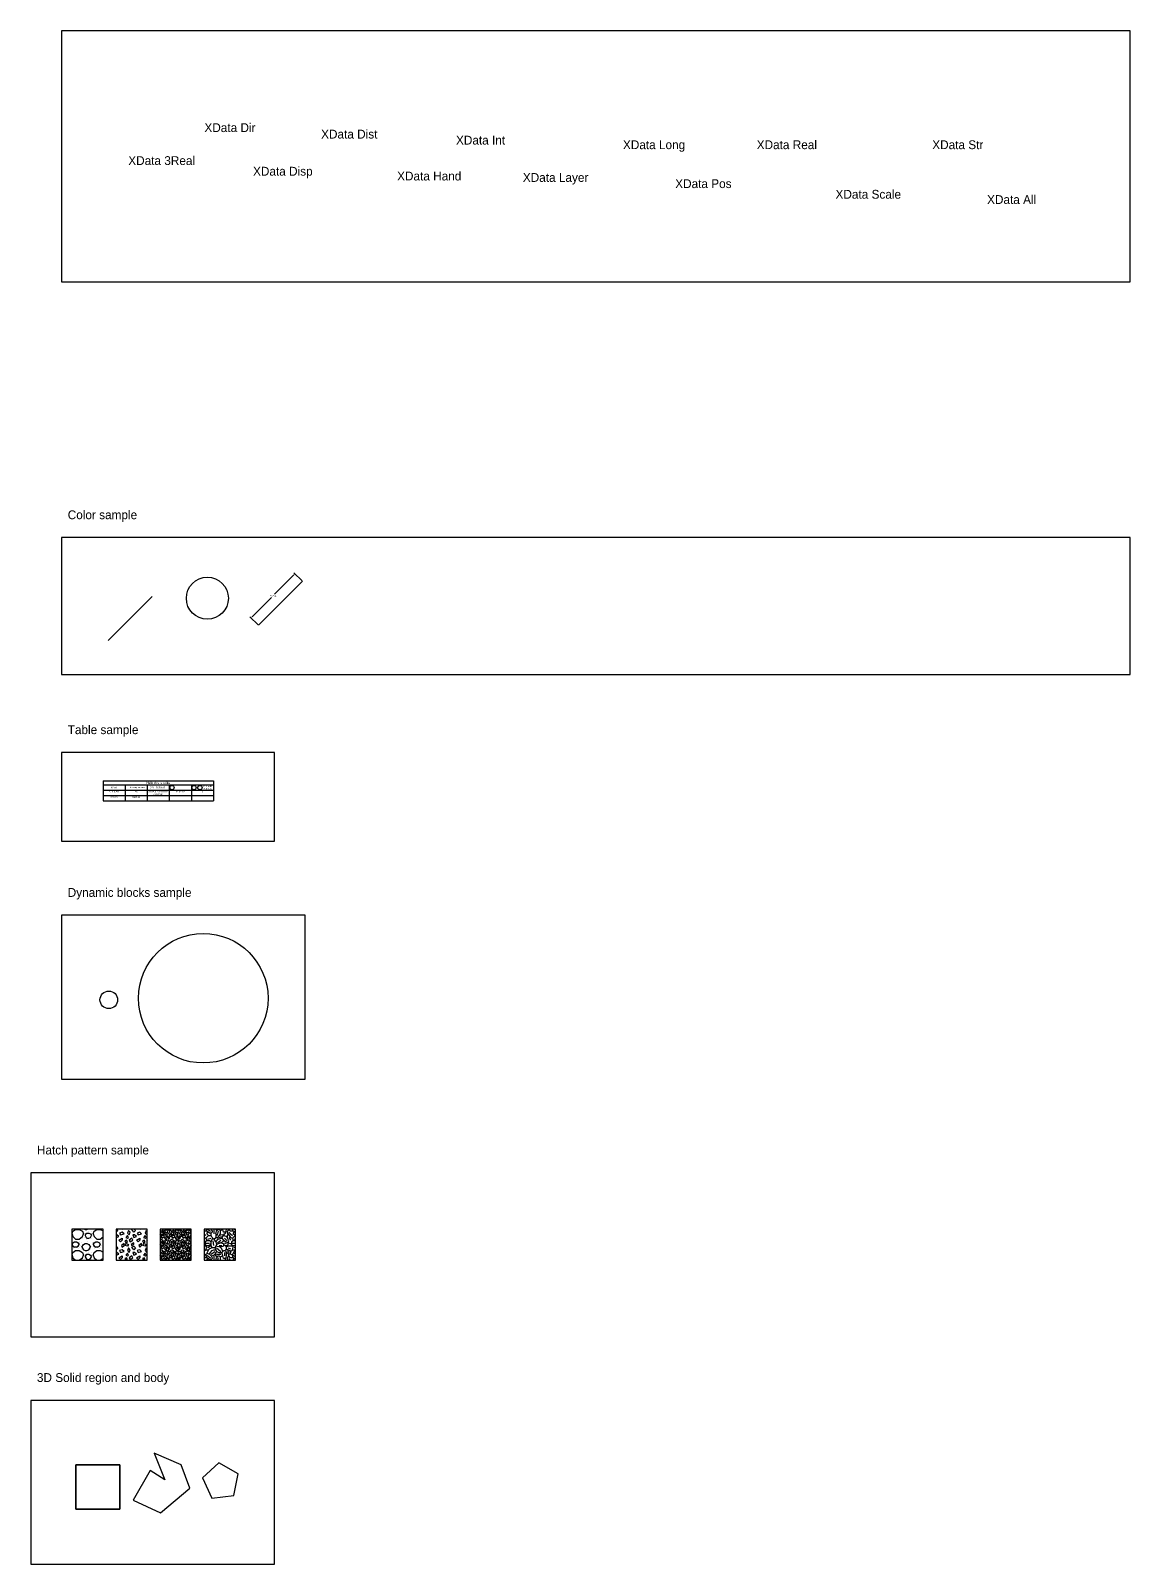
# Model space of a CAD drawing. Extents: x -15 to 1852, y -566 to 111.
# Drawn here: x 10.2 to 134.9, y -229.6 to -55.5 of the extents above; entities that cross this region are included whole.
import ezdxf

# ---------------------------------------------------------------- set-up
doc = ezdxf.new("R2010")
doc.units = 0
doc.header["$PDMODE"] = 34
doc.header["$PDSIZE"] = 0.1
doc.layers.get('0').update_dxf_attribs({"linetype": 'CONTINUOUS'})
doc.layers.get('DEFPOINTS').update_dxf_attribs({"linetype": 'CONTINUOUS'})
doc.styles.add('CUSTOM_TEXT_STYLE', font='txt')
doc.dimstyles.get("Standard").update_dxf_attribs({"dimtxt": 0.18, "dimasz": 0.18, "dimexe": 0.18, "dimexo": 0.0625, "dimgap": 0.09, "dimtad": 0, "dimtih": 1, "dimtoh": 1, "dimzin": 0, "dimcen": 0.09, "dimazin": 3, "dimtfac": 1, "dimtofl": 0, "dimtmove": 0, "dimatfit": 3})

# ---------------------------------------------------------------- blocks, each defined once
blk = doc.blocks.new('*U56')
at = {"color": 151}
blk.add_text('7.0711', height=0.18, dxfattribs=at).set_placement((37.29, -119.78))
blk = doc.blocks.new('*D14')
at = {"color": 86}
for p, q in [((40.03, -117.32), (37.84, -119.51)), ((35.28, -122.07), (37.47, -119.88))]:
    blk.add_line(p, q, dxfattribs=at)
at = {"color": 183}
for p, q in [((40.96, -117.99), (40.03, -117.07)), ((35.96, -122.99), (35.03, -122.07))]:
    blk.add_line(p, q, dxfattribs=at)
at = {"color": 86}
for points in [[(40.01, -117.3), (40.05, -117.34), (40.15, -117.19)], [(35.26, -122.05), (35.3, -122.09), (35.15, -122.19)]]:
    blk.add_solid(points, dxfattribs=at)
at = {"layer": 'DEFPOINTS', "color": 0}
for p in [(40.15, -117.19), (41, -118.04), (36, -123.04)]:
    blk.add_point(p, dxfattribs=at)
at = {"color": 193}
blk.add_blockref('*U56', (0, 0), dxfattribs=at)
blk = doc.blocks.new('MY_BLOCK')
blk.add_circle((163, 44), 40.8)
blk = doc.blocks.new('*U95')
at = {"color": 0}
for s, p in [('Cell with', (11.38, -0.7)), ('2 blocks', (11.39, -1))]:
    blk.add_text(s, height=0.18, dxfattribs=at).set_placement(p)
blk = doc.blocks.new('*U25')
at = {"color": 0, "xscale": 0.005963880485348642, "yscale": 0.005963880485348642, "zscale": 0.005963880485348642}
for p in [(9.33, -1.02), (10, -1.02)]:
    blk.add_blockref('MY_BLOCK', p, dxfattribs=at)
at = {"color": 193}
blk.add_blockref('*U95', (0, 0), dxfattribs=at)
blk = doc.blocks.new('*U57')
for p, q in [((18.39, -140.7), (30.89, -140.7)), ((18.39, -140.7), (18.39, -142.97)), ((30.89, -140.7), (30.89, -142.97)), ((18.39, -141.16), (30.89, -141.16)), ((18.39, -141.76), (30.89, -141.76)), ((18.39, -142.37), (30.89, -142.37)), ((20.89, -141.16), (20.89, -142.97)), ((23.39, -141.16), (23.39, -142.97)), ((25.89, -141.16), (25.89, -142.97)), ((28.39, -141.16), (28.39, -142.97)), ((18.39, -142.97), (30.89, -142.97))]:
    blk.add_line(p, q)
at = {"color": 8}
blk.add_line((18.39, -140.7), (18.39, -140.7), dxfattribs=at)
at = {"xscale": 0.005963880485348642, "yscale": 0.005963880485348642, "zscale": 0.005963880485348642}
blk.add_blockref('MY_BLOCK', (25.22, -141.72), dxfattribs=at)
blk.add_blockref('*U25', (18.39, -140.7))
for s, height, p in [('Hello this is a title', 0.25, (23.28, -141.05)), ('0.500000', 0.18, (19.12, -142.01)), ('35.00%%%', 0.18, (19.22, -142.61)), ('A2 cell', 0.18, (19.27, -141.55)), ('This is my content', 0.18, (21.13, -141.52)), ('$100.00', 0.18, (21.69, -142.63)), ('60', 0.18, (22, -142.01)), ('0.000000, 0.000000,', 0.18, (23.49, -142.01)), ('CELL FORMAT 1', 0.18, (23.67, -141.55)), ('0.000000', 0.18, (24.12, -142.31)), ('11/15/2024', 0.18, (26.5, -142.01)), ('5', 0.18, (29.57, -142))]:
    blk.add_text(s, height=height).set_placement(p)
blk = doc.blocks.new('*U18')
blk.add_circle((0, 0), 1)
blk = doc.blocks.new('*U19')
blk.add_circle((6.35, 0.18), 7.35)
blk = doc.blocks.new('*X83')
at = {"color": 0}
for p, q in [((14.85, -192.12), (14.95, -191.82)), ((14.85, -192.12), (14.95, -192.42)), ((14.85, -193.32), (14.95, -193.12)), ((14.95, -191.82), (15.25, -191.62)), ((14.95, -192.42), (15.25, -192.72)), ((14.95, -193.12), (15.15, -193.02)), ((15.15, -193.02), (15.35, -193.02)), ((15.25, -191.62), (15.65, -191.62)), ((15.25, -192.72), (15.65, -192.72)), ((15.35, -193.02), (15.55, -193.12)), ((15.55, -193.12), (15.65, -193.32)), ((15.65, -191.62), (16.05, -191.82)), ((15.65, -192.72), (16.05, -192.42)), ((15.65, -193.02), (15.65, -193.02)), ((15.95, -193.12), (15.95, -193.12)), ((16.05, -191.82), (16.15, -192.12)), ((16.05, -192.42), (16.15, -192.12)), ((16.05, -192.62), (16.05, -192.62)), ((16.15, -193.32), (16.35, -193.22)), ((16.25, -192.52), (16.25, -192.52)), ((16.28, -191.58), (16.35, -191.62)), ((16.35, -191.62), (16.55, -191.62)), ((16.35, -192.02), (16.35, -192.02)), ((16.35, -192.32), (16.45, -192.12)), ((16.35, -192.32), (16.45, -192.52)), ((16.35, -193.22), (16.55, -193.22)), ((16.45, -192.12), (16.55, -192.02)), ((16.45, -192.52), (16.55, -192.62)), ((16.45, -192.72), (16.45, -192.72)), ((16.55, -191.62), (16.62, -191.58)), ((16.55, -192.02), (16.75, -192.02)), ((16.55, -192.62), (16.75, -192.62)), ((16.55, -193.22), (16.75, -193.32)), ((16.65, -193.02), (16.65, -193.02)), ((16.75, -191.82), (16.75, -191.82)), ((16.75, -192.02), (16.95, -192.12)), ((16.75, -192.62), (16.95, -192.52)), ((16.95, -192.12), (17.05, -192.32)), ((16.95, -192.52), (17.05, -192.32)), ((17.05, -191.82), (17.05, -191.82)), ((17.05, -192.62), (17.05, -192.62)), ((17.15, -193.12), (17.15, -193.12)), ((17.25, -191.82), (17.25, -191.82)), ((17.25, -192.12), (17.35, -191.82)), ((17.25, -192.12), (17.35, -192.42)), ((17.25, -193.32), (17.35, -193.12)), ((17.35, -191.82), (17.65, -191.62)), ((17.35, -192.42), (17.65, -192.72)), ((17.35, -193.12), (17.55, -193.02)), ((17.55, -193.02), (17.75, -193.02)), ((17.65, -191.62), (18.05, -191.62)), ((17.65, -192.72), (18.05, -192.72)), ((17.75, -193.02), (17.95, -193.12)), ((17.95, -193.12), (18.05, -193.32)), ((18.05, -191.62), (18.38, -191.79)), ((18.05, -192.72), (18.38, -192.47)), ((18.05, -193.02), (18.05, -193.02)), ((18.35, -193.12), (18.35, -193.12)), ((14.85, -193.32), (14.95, -193.52)), ((14.85, -194.22), (14.85, -194.22)), ((14.85, -194.52), (14.95, -194.22)), ((14.85, -194.52), (14.95, -194.82)), ((14.95, -193.52), (15.15, -193.62)), ((14.95, -194.22), (15.25, -194.02)), ((14.95, -194.82), (15.25, -195.12)), ((15.05, -193.82), (15.05, -193.82)), ((15.35, -193.62), (15.15, -193.62)), ((15.25, -194.02), (15.65, -194.02)), ((15.35, -193.62), (15.55, -193.52)), ((15.55, -193.52), (15.65, -193.32)), ((15.55, -193.82), (15.55, -193.82)), ((15.65, -193.62), (15.65, -193.62)), ((15.65, -194.02), (16.05, -194.22)), ((15.65, -195.12), (16.05, -194.82)), ((15.85, -193.42), (15.85, -193.42)), ((15.95, -193.62), (16.15, -193.32)), ((15.95, -193.62), (16.15, -193.92)), ((15.95, -193.92), (15.95, -193.92)), ((16.05, -194.22), (16.15, -194.52)), ((16.05, -194.82), (16.15, -194.52)), ((16.15, -193.92), (16.35, -194.02)), ((16.25, -194.92), (16.25, -194.92)), ((16.35, -194.02), (16.55, -194.02)), ((16.35, -194.42), (16.35, -194.42)), ((16.35, -194.72), (16.45, -194.52)), ((16.35, -194.72), (16.45, -194.92)), ((16.45, -194.52), (16.55, -194.42)), ((16.45, -194.92), (16.55, -195.02)), ((16.55, -194.02), (16.75, -193.92)), ((16.55, -194.42), (16.75, -194.42)), ((16.75, -193.32), (16.95, -193.62)), ((16.75, -193.92), (16.95, -193.62)), ((16.75, -194.22), (16.75, -194.22)), ((16.75, -194.42), (16.95, -194.52)), ((16.75, -195.02), (16.95, -194.92)), ((16.95, -193.92), (16.95, -193.92)), ((16.95, -194.52), (17.05, -194.72)), ((16.95, -194.92), (17.05, -194.72)), ((17.05, -194.22), (17.05, -194.22)), ((17.25, -193.32), (17.35, -193.52)), ((17.25, -194.22), (17.25, -194.22)), ((17.25, -194.52), (17.35, -194.22)), ((17.25, -194.52), (17.35, -194.82)), ((17.35, -193.52), (17.55, -193.62)), ((17.35, -194.22), (17.65, -194.02)), ((17.35, -194.82), (17.65, -195.12)), ((17.45, -193.82), (17.45, -193.82)), ((17.75, -193.62), (17.55, -193.62)), ((17.65, -194.02), (18.05, -194.02)), ((17.75, -193.62), (17.95, -193.52)), ((17.95, -193.52), (18.05, -193.32)), ((17.95, -193.82), (17.95, -193.82)), ((18.05, -193.62), (18.05, -193.62)), ((18.05, -194.02), (18.38, -194.19)), ((18.05, -195.12), (18.38, -194.87)), ((18.25, -193.42), (18.25, -193.42)), ((18.35, -193.62), (18.38, -193.57)), ((18.35, -193.62), (18.38, -193.67)), ((18.35, -193.92), (18.35, -193.92)), ((16.05, -195.02), (16.05, -195.02)), ((16.55, -195.02), (16.75, -195.02)), ((17.05, -195.02), (17.05, -195.02))]:
    blk.add_line(p, q, dxfattribs=at)
blk = doc.blocks.new('*X84')
at = {"color": 0}
for p, q in [((20.05, -191.72), (19.85, -191.92)), ((19.95, -192.22), (19.85, -192.22)), ((19.85, -192.52), (20.15, -192.42)), ((19.85, -192.52), (19.85, -192.52)), ((19.85, -193.12), (19.85, -193.12)), ((19.91, -191.58), (20.05, -191.72)), ((20.15, -192.42), (19.95, -192.22)), ((20.15, -192.82), (20.55, -192.62)), ((20.35, -193.02), (20.15, -192.82)), ((20.55, -191.92), (20.25, -192.02)), ((20.25, -192.02), (20.35, -192.22)), ((20.35, -192.22), (20.75, -192.12)), ((20.55, -192.82), (20.35, -193.02)), ((20.75, -193.22), (20.45, -193.42)), ((20.53, -191.58), (20.55, -191.62)), ((20.55, -191.62), (20.58, -191.58)), ((20.75, -192.12), (20.55, -191.92)), ((20.55, -192.62), (20.55, -192.82)), ((20.75, -193.42), (20.75, -193.22)), ((21.05, -192.82), (20.85, -192.92)), ((20.85, -192.92), (20.95, -193.12)), ((20.85, -193.42), (21.05, -193.22)), ((21.15, -192.32), (20.95, -192.52)), ((20.95, -192.52), (21.15, -192.62)), ((20.95, -193.12), (21.15, -193.02)), ((21.15, -193.02), (21.05, -192.82)), ((21.05, -193.22), (21.25, -193.32)), ((21.25, -191.72), (21.15, -192.02)), ((21.15, -192.02), (21.35, -192.22)), ((21.25, -192.52), (21.15, -192.32)), ((21.15, -192.62), (21.25, -192.52)), ((21.45, -191.92), (21.25, -191.72)), ((21.35, -192.22), (21.45, -191.92)), ((21.65, -192.62), (21.35, -192.82)), ((21.35, -192.82), (21.45, -193.02)), ((21.45, -193.02), (21.75, -192.82)), ((21.85, -193.12), (21.55, -193.32)), ((21.65, -191.62), (21.72, -191.58)), ((21.85, -191.92), (21.65, -191.62)), ((21.75, -192.82), (21.65, -192.62)), ((21.95, -192.22), (21.75, -192.22)), ((21.75, -192.22), (21.85, -192.52)), ((22.05, -191.72), (21.85, -191.92)), ((21.85, -192.52), (22.15, -192.42)), ((21.85, -193.32), (21.85, -193.12)), ((21.91, -191.58), (22.05, -191.72)), ((22.15, -192.42), (21.95, -192.22)), ((22.15, -192.82), (22.55, -192.62)), ((22.35, -193.02), (22.15, -192.82)), ((22.55, -191.92), (22.25, -192.02)), ((22.25, -192.02), (22.35, -192.22)), ((22.35, -192.22), (22.75, -192.12)), ((22.55, -192.82), (22.35, -193.02)), ((22.75, -193.22), (22.45, -193.42)), ((22.53, -191.58), (22.55, -191.62)), ((22.55, -191.62), (22.58, -191.58)), ((22.75, -192.12), (22.55, -191.92)), ((22.55, -192.62), (22.55, -192.82)), ((22.75, -193.42), (22.75, -193.22)), ((23.05, -192.82), (22.85, -192.92)), ((22.85, -192.92), (22.95, -193.12)), ((22.85, -193.42), (23.05, -193.22)), ((23.15, -192.32), (22.95, -192.52)), ((22.95, -192.52), (23.15, -192.62)), ((22.95, -193.12), (23.15, -193.02)), ((23.15, -193.02), (23.05, -192.82)), ((23.05, -193.22), (23.25, -193.32)), ((23.25, -191.72), (23.15, -192.02)), ((23.15, -192.02), (23.35, -192.22)), ((23.25, -192.52), (23.15, -192.32)), ((23.15, -192.62), (23.25, -192.52)), ((23.38, -191.85), (23.25, -191.72)), ((23.35, -192.22), (23.38, -192.11)), ((23.38, -192.8), (23.35, -192.82)), ((23.35, -192.82), (23.38, -192.89)), ((19.85, -193.52), (20.05, -193.72)), ((20.05, -193.72), (19.85, -193.92)), ((19.85, -193.92), (19.85, -193.92)), ((19.95, -194.22), (19.85, -194.22)), ((19.85, -194.52), (20.15, -194.42)), ((19.85, -194.52), (19.85, -194.52)), ((20.15, -194.42), (19.95, -194.22)), ((20.15, -194.82), (20.55, -194.62)), ((20.35, -195.02), (20.15, -194.82)), ((20.55, -193.92), (20.25, -194.02)), ((20.25, -194.02), (20.35, -194.22)), ((20.35, -194.22), (20.75, -194.12)), ((20.55, -194.82), (20.35, -195.02)), ((20.45, -193.42), (20.55, -193.62)), ((20.55, -193.62), (20.75, -193.42)), ((20.75, -194.12), (20.55, -193.92)), ((20.55, -194.62), (20.55, -194.82)), ((21.15, -193.52), (20.85, -193.42)), ((21.05, -194.82), (20.85, -194.92)), ((20.85, -194.92), (20.95, -195.12)), ((21.15, -194.32), (20.95, -194.52)), ((20.95, -194.52), (21.15, -194.62)), ((21.15, -195.02), (21.05, -194.82)), ((21.25, -193.32), (21.15, -193.52)), ((21.25, -193.72), (21.15, -194.02)), ((21.15, -194.02), (21.35, -194.22)), ((21.25, -194.52), (21.15, -194.32)), ((21.15, -194.62), (21.25, -194.52)), ((21.45, -193.92), (21.25, -193.72)), ((21.35, -194.22), (21.45, -193.92)), ((21.65, -194.62), (21.35, -194.82)), ((21.35, -194.82), (21.45, -195.02)), ((21.45, -195.02), (21.75, -194.82)), ((21.55, -193.32), (21.65, -193.42)), ((21.65, -193.42), (21.85, -193.32)), ((21.65, -193.62), (21.85, -193.52)), ((21.85, -193.92), (21.65, -193.62)), ((21.75, -194.82), (21.65, -194.62)), ((21.95, -194.22), (21.75, -194.22)), ((21.75, -194.22), (21.85, -194.52)), ((21.85, -193.52), (22.05, -193.72)), ((22.05, -193.72), (21.85, -193.92)), ((21.85, -194.52), (22.15, -194.42)), ((22.15, -194.42), (21.95, -194.22)), ((22.15, -194.82), (22.55, -194.62)), ((22.35, -195.02), (22.15, -194.82)), ((22.55, -193.92), (22.25, -194.02)), ((22.25, -194.02), (22.35, -194.22)), ((22.35, -194.22), (22.75, -194.12)), ((22.55, -194.82), (22.35, -195.02)), ((22.45, -193.42), (22.55, -193.62)), ((22.55, -193.62), (22.75, -193.42)), ((22.75, -194.12), (22.55, -193.92)), ((22.55, -194.62), (22.55, -194.82)), ((23.15, -193.52), (22.85, -193.42)), ((23.05, -194.82), (22.85, -194.92)), ((22.85, -194.92), (22.95, -195.12)), ((23.15, -194.32), (22.95, -194.52)), ((22.95, -194.52), (23.15, -194.62)), ((23.15, -195.02), (23.05, -194.82)), ((23.25, -193.32), (23.15, -193.52)), ((23.25, -193.72), (23.15, -194.02)), ((23.15, -194.02), (23.35, -194.22)), ((23.25, -194.52), (23.15, -194.32)), ((23.15, -194.62), (23.25, -194.52)), ((23.38, -193.85), (23.25, -193.72)), ((23.35, -194.22), (23.38, -194.11)), ((23.38, -194.8), (23.35, -194.82)), ((23.35, -194.82), (23.38, -194.89)), ((19.85, -195.12), (19.85, -195.12)), ((20.95, -195.12), (21.15, -195.02)), ((21.85, -195.12), (21.85, -195.12)), ((22.95, -195.12), (23.15, -195.02))]:
    blk.add_line(p, q, dxfattribs=at)
blk = doc.blocks.new('*X85')
at = {"color": 0}
for p, q in [((24.85, -191.62), (24.88, -191.58)), ((25.05, -191.82), (24.85, -191.75)), ((25.05, -191.92), (24.85, -191.92)), ((24.85, -191.92), (24.95, -192.22)), ((24.85, -192.12), (24.85, -192.12)), ((24.95, -192.32), (24.85, -192.12)), ((24.85, -192.42), (24.95, -192.32)), ((24.85, -192.42), (24.85, -192.42)), ((24.85, -192.82), (24.95, -192.72)), ((25.05, -193.02), (24.85, -192.95)), ((25.05, -193.12), (24.85, -193.12)), ((24.85, -193.12), (24.95, -193.42)), ((24.95, -192.22), (25.25, -192.12)), ((25.25, -192.22), (24.95, -192.42)), ((24.95, -192.42), (25.05, -192.62)), ((24.95, -192.72), (25.15, -192.82)), ((25.15, -191.62), (25.05, -191.82)), ((25.25, -192.12), (25.05, -191.92)), ((25.05, -192.62), (25.35, -192.42)), ((25.15, -192.82), (25.05, -193.02)), ((25.25, -193.32), (25.05, -193.12)), ((25.08, -191.58), (25.15, -191.62)), ((25.35, -191.72), (25.15, -191.82)), ((25.15, -191.82), (25.25, -191.92)), ((25.35, -192.92), (25.15, -193.02)), ((25.15, -193.02), (25.25, -193.12)), ((25.25, -191.92), (25.45, -191.82)), ((25.35, -192.42), (25.25, -192.22)), ((25.25, -193.12), (25.45, -193.02)), ((25.45, -191.82), (25.35, -191.72)), ((25.35, -192.02), (25.55, -191.92)), ((25.55, -192.32), (25.35, -192.02)), ((25.35, -192.62), (25.65, -192.32)), ((25.45, -192.72), (25.35, -192.62)), ((25.45, -193.02), (25.35, -192.92)), ((25.35, -193.22), (25.55, -193.12)), ((25.55, -193.52), (25.35, -193.22)), ((25.45, -191.62), (25.48, -191.58)), ((25.55, -191.72), (25.45, -191.62)), ((25.65, -192.52), (25.45, -192.72)), ((25.45, -192.82), (25.55, -192.72)), ((25.55, -192.92), (25.45, -192.82)), ((25.65, -191.62), (25.55, -191.72)), ((25.55, -191.92), (25.65, -192.12)), ((25.65, -192.12), (25.55, -192.32)), ((25.55, -192.72), (25.65, -192.82)), ((25.65, -192.82), (25.55, -192.92)), ((25.55, -193.12), (25.65, -193.32)), ((25.61, -191.58), (25.65, -191.62)), ((25.75, -191.62), (25.65, -191.92)), ((25.65, -191.92), (25.85, -192.12)), ((25.65, -192.32), (25.65, -192.52)), ((25.75, -192.82), (25.65, -193.12)), ((25.65, -193.12), (25.85, -193.32)), ((25.95, -191.82), (25.75, -191.62)), ((25.85, -192.42), (25.75, -192.52)), ((25.75, -192.52), (25.75, -192.72)), ((25.75, -192.72), (25.95, -192.62)), ((25.95, -193.02), (25.75, -192.82)), ((25.85, -192.12), (25.95, -191.82)), ((26.05, -192.12), (25.85, -192.32)), ((25.85, -192.32), (26.05, -192.42)), ((25.95, -192.62), (25.85, -192.42)), ((25.85, -193.32), (25.95, -193.02)), ((25.95, -191.72), (26.08, -191.58)), ((26.25, -191.82), (25.95, -191.72)), ((25.95, -192.92), (26.15, -192.72)), ((26.25, -193.02), (25.95, -192.92)), ((26.25, -191.92), (26.05, -191.92)), ((26.05, -191.92), (26.15, -192.22)), ((26.15, -192.32), (26.05, -192.12)), ((26.05, -192.42), (26.15, -192.32)), ((26.25, -193.12), (26.05, -193.12)), ((26.05, -193.12), (26.15, -193.42)), ((26.15, -192.22), (26.45, -192.12)), ((26.45, -192.22), (26.15, -192.42)), ((26.15, -192.42), (26.25, -192.62)), ((26.15, -192.72), (26.35, -192.82)), ((26.35, -191.62), (26.25, -191.82)), ((26.45, -192.12), (26.25, -191.92)), ((26.25, -192.62), (26.55, -192.42)), ((26.35, -192.82), (26.25, -193.02)), ((26.45, -193.32), (26.25, -193.12)), ((26.28, -191.58), (26.35, -191.62)), ((26.55, -191.72), (26.35, -191.82)), ((26.35, -191.82), (26.45, -191.92)), ((26.55, -192.92), (26.35, -193.02)), ((26.35, -193.02), (26.45, -193.12)), ((26.45, -191.92), (26.65, -191.82)), ((26.55, -192.42), (26.45, -192.22)), ((26.45, -193.12), (26.65, -193.02)), ((26.65, -191.82), (26.55, -191.72)), ((26.55, -192.02), (26.75, -191.92)), ((26.75, -192.32), (26.55, -192.02)), ((26.55, -192.62), (26.85, -192.32)), ((26.65, -192.72), (26.55, -192.62)), ((26.65, -193.02), (26.55, -192.92)), ((26.55, -193.22), (26.75, -193.12)), ((26.75, -193.52), (26.55, -193.22)), ((26.65, -191.62), (26.68, -191.58)), ((26.75, -191.72), (26.65, -191.62)), ((26.85, -192.52), (26.65, -192.72)), ((26.65, -192.82), (26.75, -192.72)), ((26.75, -192.92), (26.65, -192.82)), ((26.85, -191.62), (26.75, -191.72)), ((26.75, -191.92), (26.85, -192.12)), ((26.85, -192.12), (26.75, -192.32)), ((26.75, -192.72), (26.85, -192.82)), ((26.85, -192.82), (26.75, -192.92)), ((26.75, -193.12), (26.85, -193.32)), ((26.81, -191.58), (26.85, -191.62)), ((26.95, -191.62), (26.85, -191.92)), ((26.85, -191.92), (27.05, -192.12)), ((26.85, -192.32), (26.85, -192.52)), ((26.95, -192.82), (26.85, -193.12)), ((26.85, -193.12), (27.05, -193.32)), ((27.15, -191.82), (26.95, -191.62)), ((27.05, -192.42), (26.95, -192.52)), ((26.95, -192.52), (26.95, -192.72)), ((26.95, -192.72), (27.15, -192.62)), ((27.15, -193.02), (26.95, -192.82)), ((27.05, -192.12), (27.15, -191.82)), ((27.25, -192.12), (27.05, -192.32)), ((27.05, -192.32), (27.25, -192.42)), ((27.15, -192.62), (27.05, -192.42)), ((27.05, -193.32), (27.15, -193.02)), ((27.15, -191.72), (27.28, -191.58)), ((27.45, -191.82), (27.15, -191.72)), ((27.15, -192.92), (27.35, -192.72)), ((27.45, -193.02), (27.15, -192.92)), ((27.45, -191.92), (27.25, -191.92)), ((27.25, -191.92), (27.35, -192.22)), ((27.35, -192.32), (27.25, -192.12)), ((27.25, -192.42), (27.35, -192.32)), ((27.45, -193.12), (27.25, -193.12)), ((27.25, -193.12), (27.35, -193.42)), ((27.35, -192.22), (27.65, -192.12)), ((27.65, -192.22), (27.35, -192.42)), ((27.35, -192.42), (27.45, -192.62)), ((27.35, -192.72), (27.55, -192.82)), ((27.55, -191.62), (27.45, -191.82)), ((27.65, -192.12), (27.45, -191.92)), ((27.45, -192.62), (27.75, -192.42)), ((27.55, -192.82), (27.45, -193.02)), ((27.65, -193.32), (27.45, -193.12)), ((27.48, -191.58), (27.55, -191.62)), ((27.75, -191.72), (27.55, -191.82)), ((27.55, -191.82), (27.65, -191.92)), ((27.75, -192.92), (27.55, -193.02)), ((27.55, -193.02), (27.65, -193.12)), ((27.65, -191.92), (27.85, -191.82)), ((27.75, -192.42), (27.65, -192.22)), ((27.65, -193.12), (27.85, -193.02)), ((27.85, -191.82), (27.75, -191.72)), ((27.75, -192.02), (27.95, -191.92)), ((27.95, -192.32), (27.75, -192.02)), ((27.75, -192.62), (28.05, -192.32)), ((27.85, -192.72), (27.75, -192.62)), ((27.85, -193.02), (27.75, -192.92)), ((27.75, -193.22), (27.95, -193.12)), ((27.95, -193.52), (27.75, -193.22)), ((27.85, -191.62), (27.88, -191.58)), ((27.95, -191.72), (27.85, -191.62)), ((28.05, -192.52), (27.85, -192.72)), ((27.85, -192.82), (27.95, -192.72)), ((27.95, -192.92), (27.85, -192.82)), ((28.05, -191.62), (27.95, -191.72)), ((27.95, -191.92), (28.05, -192.12)), ((28.05, -192.12), (27.95, -192.32)), ((27.95, -192.72), (28.05, -192.82)), ((28.05, -192.82), (27.95, -192.92)), ((27.95, -193.12), (28.05, -193.32)), ((28.01, -191.58), (28.05, -191.62)), ((28.15, -191.62), (28.05, -191.92)), ((28.05, -191.92), (28.25, -192.12)), ((28.05, -192.32), (28.05, -192.52)), ((28.15, -192.82), (28.05, -193.12)), ((28.05, -193.12), (28.25, -193.32)), ((28.35, -191.82), (28.15, -191.62)), ((28.25, -192.42), (28.15, -192.52)), ((28.15, -192.52), (28.15, -192.72)), ((28.15, -192.72), (28.35, -192.62)), ((28.35, -193.02), (28.15, -192.82)), ((28.25, -192.12), (28.35, -191.82)), ((28.38, -192.18), (28.25, -192.32)), ((28.25, -192.32), (28.38, -192.39)), ((28.35, -192.62), (28.25, -192.42)), ((28.25, -193.32), (28.35, -193.02)), ((28.35, -191.72), (28.38, -191.68)), ((28.38, -191.73), (28.35, -191.72)), ((28.35, -192.92), (28.38, -192.88)), ((28.38, -192.93), (28.35, -192.92)), ((24.85, -193.32), (24.85, -193.32)), ((24.95, -193.52), (24.85, -193.32)), ((24.85, -193.62), (24.95, -193.52)), ((24.85, -193.62), (24.85, -193.62)), ((24.85, -194.02), (24.95, -193.92)), ((25.05, -194.22), (24.85, -194.15)), ((25.05, -194.32), (24.85, -194.32)), ((24.85, -194.32), (24.95, -194.62)), ((24.85, -194.52), (24.85, -194.52)), ((24.95, -194.72), (24.85, -194.52)), ((24.85, -194.82), (24.95, -194.72)), ((24.85, -194.82), (24.85, -194.82)), ((24.95, -193.42), (25.25, -193.32)), ((25.25, -193.42), (24.95, -193.62)), ((24.95, -193.62), (25.05, -193.82)), ((24.95, -193.92), (25.15, -194.02)), ((24.95, -194.62), (25.25, -194.52)), ((25.25, -194.62), (24.95, -194.82)), ((24.95, -194.82), (25.05, -195.02)), ((25.05, -193.82), (25.35, -193.62)), ((25.15, -194.02), (25.05, -194.22)), ((25.25, -194.52), (25.05, -194.32)), ((25.05, -195.02), (25.35, -194.82)), ((25.35, -194.12), (25.15, -194.22)), ((25.15, -194.22), (25.25, -194.32)), ((25.35, -193.62), (25.25, -193.42)), ((25.25, -194.32), (25.45, -194.22)), ((25.35, -194.82), (25.25, -194.62)), ((25.35, -193.82), (25.65, -193.52)), ((25.45, -193.92), (25.35, -193.82)), ((25.45, -194.22), (25.35, -194.12)), ((25.35, -194.42), (25.55, -194.32)), ((25.55, -194.72), (25.35, -194.42)), ((25.35, -195.02), (25.65, -194.72)), ((25.65, -193.72), (25.45, -193.92)), ((25.45, -194.02), (25.55, -193.92)), ((25.55, -194.12), (25.45, -194.02)), ((25.65, -194.92), (25.45, -195.12)), ((25.65, -193.32), (25.55, -193.52)), ((25.55, -193.92), (25.65, -194.02)), ((25.65, -194.02), (25.55, -194.12)), ((25.55, -194.32), (25.65, -194.52)), ((25.65, -194.52), (25.55, -194.72)), ((25.65, -193.52), (25.65, -193.72)), ((25.75, -194.02), (25.65, -194.32)), ((25.65, -194.32), (25.85, -194.52)), ((25.65, -194.72), (25.65, -194.92)), ((25.85, -193.62), (25.75, -193.72)), ((25.75, -193.72), (25.75, -193.92)), ((25.75, -193.92), (25.95, -193.82)), ((25.95, -194.22), (25.75, -194.02)), ((25.85, -194.82), (25.75, -194.92)), ((25.75, -194.92), (25.75, -195.12)), ((26.05, -193.32), (25.85, -193.52)), ((25.85, -193.52), (26.05, -193.62)), ((25.95, -193.82), (25.85, -193.62)), ((25.85, -194.52), (25.95, -194.22)), ((26.05, -194.52), (25.85, -194.72)), ((25.85, -194.72), (26.05, -194.82)), ((25.95, -195.02), (25.85, -194.82)), ((25.95, -194.12), (26.15, -193.92)), ((26.25, -194.22), (25.95, -194.12)), ((26.15, -193.52), (26.05, -193.32)), ((26.05, -193.62), (26.15, -193.52)), ((26.25, -194.32), (26.05, -194.32)), ((26.05, -194.32), (26.15, -194.62)), ((26.15, -194.72), (26.05, -194.52)), ((26.05, -194.82), (26.15, -194.72)), ((26.15, -193.42), (26.45, -193.32)), ((26.45, -193.42), (26.15, -193.62)), ((26.15, -193.62), (26.25, -193.82)), ((26.15, -193.92), (26.35, -194.02)), ((26.15, -194.62), (26.45, -194.52)), ((26.45, -194.62), (26.15, -194.82)), ((26.15, -194.82), (26.25, -195.02)), ((26.25, -193.82), (26.55, -193.62)), ((26.35, -194.02), (26.25, -194.22)), ((26.45, -194.52), (26.25, -194.32)), ((26.25, -195.02), (26.55, -194.82)), ((26.55, -194.12), (26.35, -194.22)), ((26.35, -194.22), (26.45, -194.32)), ((26.55, -193.62), (26.45, -193.42)), ((26.45, -194.32), (26.65, -194.22)), ((26.55, -194.82), (26.45, -194.62)), ((26.55, -193.82), (26.85, -193.52)), ((26.65, -193.92), (26.55, -193.82)), ((26.65, -194.22), (26.55, -194.12)), ((26.55, -194.42), (26.75, -194.32)), ((26.75, -194.72), (26.55, -194.42)), ((26.55, -195.02), (26.85, -194.72)), ((26.85, -193.72), (26.65, -193.92)), ((26.65, -194.02), (26.75, -193.92)), ((26.75, -194.12), (26.65, -194.02)), ((26.85, -194.92), (26.65, -195.12)), ((26.85, -193.32), (26.75, -193.52)), ((26.75, -193.92), (26.85, -194.02)), ((26.85, -194.02), (26.75, -194.12)), ((26.75, -194.32), (26.85, -194.52)), ((26.85, -194.52), (26.75, -194.72)), ((26.85, -193.52), (26.85, -193.72)), ((26.95, -194.02), (26.85, -194.32)), ((26.85, -194.32), (27.05, -194.52)), ((26.85, -194.72), (26.85, -194.92)), ((27.05, -193.62), (26.95, -193.72)), ((26.95, -193.72), (26.95, -193.92)), ((26.95, -193.92), (27.15, -193.82)), ((27.15, -194.22), (26.95, -194.02)), ((27.05, -194.82), (26.95, -194.92)), ((26.95, -194.92), (26.95, -195.12)), ((27.25, -193.32), (27.05, -193.52)), ((27.05, -193.52), (27.25, -193.62)), ((27.15, -193.82), (27.05, -193.62)), ((27.05, -194.52), (27.15, -194.22)), ((27.25, -194.52), (27.05, -194.72)), ((27.05, -194.72), (27.25, -194.82)), ((27.15, -195.02), (27.05, -194.82)), ((27.15, -194.12), (27.35, -193.92)), ((27.45, -194.22), (27.15, -194.12)), ((27.35, -193.52), (27.25, -193.32)), ((27.25, -193.62), (27.35, -193.52)), ((27.45, -194.32), (27.25, -194.32)), ((27.25, -194.32), (27.35, -194.62)), ((27.35, -194.72), (27.25, -194.52)), ((27.25, -194.82), (27.35, -194.72)), ((27.35, -193.42), (27.65, -193.32)), ((27.65, -193.42), (27.35, -193.62)), ((27.35, -193.62), (27.45, -193.82)), ((27.35, -193.92), (27.55, -194.02)), ((27.35, -194.62), (27.65, -194.52)), ((27.65, -194.62), (27.35, -194.82)), ((27.35, -194.82), (27.45, -195.02)), ((27.45, -193.82), (27.75, -193.62)), ((27.55, -194.02), (27.45, -194.22)), ((27.65, -194.52), (27.45, -194.32)), ((27.45, -195.02), (27.75, -194.82)), ((27.75, -194.12), (27.55, -194.22)), ((27.55, -194.22), (27.65, -194.32)), ((27.75, -193.62), (27.65, -193.42)), ((27.65, -194.32), (27.85, -194.22)), ((27.75, -194.82), (27.65, -194.62)), ((27.75, -193.82), (28.05, -193.52)), ((27.85, -193.92), (27.75, -193.82)), ((27.85, -194.22), (27.75, -194.12)), ((27.75, -194.42), (27.95, -194.32)), ((27.95, -194.72), (27.75, -194.42)), ((27.75, -195.02), (28.05, -194.72)), ((28.05, -193.72), (27.85, -193.92)), ((27.85, -194.02), (27.95, -193.92)), ((27.95, -194.12), (27.85, -194.02)), ((28.05, -194.92), (27.85, -195.12)), ((28.05, -193.32), (27.95, -193.52)), ((27.95, -193.92), (28.05, -194.02)), ((28.05, -194.02), (27.95, -194.12)), ((27.95, -194.32), (28.05, -194.52)), ((28.05, -194.52), (27.95, -194.72)), ((28.05, -193.52), (28.05, -193.72)), ((28.15, -194.02), (28.05, -194.32)), ((28.05, -194.32), (28.25, -194.52)), ((28.05, -194.72), (28.05, -194.92)), ((28.25, -193.62), (28.15, -193.72)), ((28.15, -193.72), (28.15, -193.92)), ((28.15, -193.92), (28.35, -193.82)), ((28.35, -194.22), (28.15, -194.02)), ((28.25, -194.82), (28.15, -194.92)), ((28.15, -194.92), (28.15, -195.12)), ((28.38, -193.38), (28.25, -193.52)), ((28.25, -193.52), (28.38, -193.59)), ((28.35, -193.82), (28.25, -193.62)), ((28.25, -194.52), (28.35, -194.22)), ((28.38, -194.58), (28.25, -194.72)), ((28.25, -194.72), (28.38, -194.79)), ((28.35, -195.02), (28.25, -194.82)), ((28.35, -194.12), (28.38, -194.08)), ((28.38, -194.13), (28.35, -194.12)), ((24.95, -195.12), (24.95, -195.12)), ((25.45, -195.12), (25.35, -195.02)), ((25.55, -195.12), (25.55, -195.12)), ((25.75, -195.12), (25.95, -195.02)), ((26.15, -195.12), (26.15, -195.12)), ((26.65, -195.12), (26.55, -195.02)), ((26.75, -195.12), (26.75, -195.12)), ((26.95, -195.12), (27.15, -195.02)), ((27.35, -195.12), (27.35, -195.12)), ((27.85, -195.12), (27.75, -195.02)), ((27.95, -195.12), (27.95, -195.12)), ((28.15, -195.12), (28.35, -195.02))]:
    blk.add_line(p, q, dxfattribs=at)
blk = doc.blocks.new('*X86')
at = {"color": 0}
for p, q in [((29.85, -191.82), (29.85, -191.82)), ((30.15, -191.82), (29.85, -191.82)), ((29.85, -192.12), (30.05, -192.32)), ((29.85, -192.12), (29.85, -192.12)), ((29.85, -192.52), (29.85, -192.52)), ((29.85, -192.52), (30.05, -192.62)), ((29.85, -193.22), (29.95, -193.32)), ((29.85, -193.22), (29.85, -193.22)), ((30.15, -192.92), (29.95, -193.02)), ((29.95, -193.02), (29.95, -193.32)), ((30.05, -192.62), (30.35, -192.32)), ((30.05, -192.62), (30.15, -192.92)), ((30.45, -193.22), (30.05, -193.22)), ((30.15, -191.82), (30.07, -191.58)), ((30.45, -192.02), (30.15, -191.82)), ((30.15, -192.12), (30.25, -191.92)), ((30.35, -192.32), (30.15, -192.12)), ((30.45, -192.92), (30.15, -192.92)), ((30.23, -191.58), (30.55, -191.82)), ((30.25, -192.72), (30.65, -192.62)), ((30.35, -192.32), (30.65, -192.32)), ((30.65, -192.02), (30.45, -192.02)), ((30.65, -193.02), (30.45, -192.92)), ((30.55, -193.32), (30.65, -193.22)), ((30.61, -191.58), (30.65, -191.62)), ((30.65, -191.62), (30.75, -191.58)), ((30.65, -191.62), (30.75, -191.82)), ((30.75, -191.92), (30.65, -192.02)), ((30.65, -192.12), (30.65, -192.02)), ((30.65, -192.32), (30.65, -192.12)), ((30.75, -192.52), (30.65, -192.32)), ((30.65, -193.02), (30.75, -192.72)), ((30.65, -193.42), (30.65, -193.02)), ((30.75, -191.82), (30.75, -191.92)), ((30.95, -192.72), (30.75, -192.52)), ((30.75, -192.72), (30.85, -192.62)), ((30.95, -193.42), (30.85, -192.92)), ((30.95, -191.62), (30.95, -192.12)), ((30.95, -192.72), (31.15, -192.52)), ((31.05, -192.82), (30.95, -192.72)), ((31.15, -193.02), (31.05, -192.82)), ((31.13, -191.58), (31.15, -191.62)), ((31.15, -191.62), (31.35, -191.72)), ((31.15, -192.12), (31.25, -191.82)), ((31.15, -192.12), (31.15, -192.32)), ((31.15, -192.32), (31.15, -192.52)), ((31.15, -192.52), (31.35, -192.52)), ((31.15, -193.02), (31.45, -192.72)), ((31.15, -193.02), (31.25, -193.32)), ((31.25, -191.82), (31.45, -191.62)), ((31.35, -192.12), (31.25, -192.32)), ((31.75, -193.12), (31.25, -193.32)), ((31.45, -191.82), (31.35, -192.12)), ((31.55, -192.32), (31.35, -192.52)), ((31.35, -192.52), (31.45, -192.72)), ((31.35, -193.12), (31.75, -192.82)), ((31.45, -191.62), (31.55, -191.62)), ((31.45, -192.72), (31.85, -192.62)), ((31.55, -191.62), (31.65, -191.72)), ((31.65, -192.12), (31.55, -192.32)), ((31.95, -192.22), (31.55, -192.32)), ((31.55, -192.52), (31.85, -192.42)), ((31.65, -191.72), (31.95, -191.62)), ((31.65, -191.72), (31.65, -192.12)), ((31.95, -193.02), (31.75, -193.12)), ((31.75, -193.12), (32.05, -193.22)), ((31.85, -192.62), (32.05, -192.32)), ((31.85, -192.62), (32.05, -192.82)), ((31.95, -191.62), (31.94, -191.58)), ((32.05, -191.92), (31.95, -191.62)), ((32.05, -192.32), (31.95, -192.22)), ((32.05, -192.82), (31.95, -193.02)), ((32.25, -191.92), (32.05, -191.92)), ((32.05, -192.32), (32.15, -192.12)), ((32.35, -192.42), (32.05, -192.32)), ((32.05, -192.82), (32.35, -193.02)), ((32.05, -193.22), (32.05, -193.52)), ((32.15, -191.58), (32.15, -191.62)), ((32.15, -192.12), (32.25, -192.02)), ((32.15, -192.62), (32.45, -192.92)), ((32.15, -193.12), (32.35, -193.22)), ((32.35, -191.62), (32.25, -191.92)), ((32.25, -192.02), (32.25, -191.92)), ((32.35, -191.58), (32.35, -191.62)), ((32.45, -192.52), (32.35, -192.42)), ((32.35, -193.02), (32.55, -193.12)), ((32.45, -191.92), (32.65, -191.62)), ((32.55, -192.12), (32.45, -191.92)), ((32.55, -192.12), (32.45, -192.32)), ((32.45, -192.32), (32.45, -192.52)), ((32.65, -192.92), (32.45, -192.52)), ((32.55, -192.12), (32.85, -192.52)), ((32.55, -193.12), (32.65, -192.92)), ((32.55, -193.12), (32.85, -193.22)), ((32.55, -193.32), (32.55, -193.12)), ((32.65, -191.62), (32.65, -191.58)), ((32.85, -191.82), (32.65, -191.62)), ((32.85, -192.12), (32.65, -191.92)), ((32.65, -192.52), (32.85, -192.82)), ((33.15, -191.82), (32.85, -191.82)), ((32.85, -192.12), (33.05, -192.32)), ((32.85, -192.52), (33.05, -192.62)), ((32.85, -193.22), (32.95, -193.32)), ((33.15, -192.92), (32.95, -193.02)), ((32.95, -193.02), (32.95, -193.32)), ((33.05, -192.62), (33.35, -192.32)), ((33.05, -192.62), (33.15, -192.92)), ((33.38, -193.22), (33.05, -193.22)), ((33.15, -191.82), (33.07, -191.58)), ((33.38, -191.98), (33.15, -191.82)), ((33.15, -192.12), (33.25, -191.92)), ((33.35, -192.32), (33.15, -192.12)), ((33.38, -192.92), (33.15, -192.92)), ((33.23, -191.58), (33.38, -191.7)), ((33.25, -192.72), (33.38, -192.69)), ((33.35, -192.32), (33.38, -192.32)), ((30.05, -193.52), (29.85, -193.52)), ((29.85, -193.82), (29.85, -193.82)), ((29.85, -194.12), (30.05, -193.92)), ((30.05, -194.52), (29.85, -194.42)), ((29.85, -194.82), (29.85, -194.82)), ((30.15, -194.82), (29.85, -194.82)), ((29.95, -193.32), (30.05, -193.42)), ((30.15, -193.62), (30.05, -193.42)), ((30.05, -193.42), (30.35, -193.42)), ((30.05, -193.92), (30.15, -193.62)), ((30.05, -193.92), (30.35, -193.92)), ((30.05, -194.52), (30.15, -194.32)), ((30.15, -194.82), (30.05, -194.52)), ((30.35, -193.92), (30.15, -194.32)), ((30.15, -194.32), (30.45, -194.42)), ((30.15, -194.52), (30.55, -194.82)), ((30.45, -195.02), (30.15, -194.82)), ((30.15, -195.12), (30.25, -194.92)), ((30.55, -193.52), (30.25, -193.72)), ((30.35, -193.42), (30.55, -193.32)), ((30.45, -193.82), (30.35, -193.92)), ((30.75, -193.72), (30.45, -193.82)), ((30.45, -194.42), (30.55, -194.22)), ((30.45, -194.42), (30.65, -194.62)), ((30.55, -194.22), (30.75, -194.02)), ((30.75, -193.72), (30.65, -193.42)), ((30.65, -194.42), (31.05, -194.12)), ((30.65, -194.62), (30.95, -194.52)), ((30.65, -194.62), (30.75, -194.82)), ((30.75, -194.92), (30.65, -195.02)), ((31.05, -193.72), (30.75, -193.72)), ((30.75, -194.02), (30.95, -193.92)), ((30.75, -194.82), (30.75, -194.92)), ((30.95, -193.92), (31.15, -193.92)), ((30.95, -194.52), (31.15, -194.32)), ((30.95, -194.62), (30.95, -195.12)), ((31.15, -193.52), (31.05, -193.72)), ((31.05, -193.72), (31.15, -193.92)), ((31.05, -194.42), (31.15, -194.62)), ((31.25, -193.32), (31.15, -193.52)), ((31.65, -193.62), (31.15, -193.52)), ((31.15, -193.92), (31.25, -194.12)), ((31.15, -194.32), (31.25, -194.12)), ((31.15, -194.62), (31.35, -194.72)), ((31.15, -195.12), (31.25, -194.82)), ((31.25, -193.72), (31.75, -194.12)), ((31.25, -194.12), (31.55, -194.22)), ((31.25, -194.42), (31.75, -194.42)), ((31.25, -194.82), (31.45, -194.62)), ((31.45, -194.82), (31.35, -195.12)), ((31.45, -194.62), (31.55, -194.62)), ((31.55, -193.42), (31.85, -193.42)), ((31.55, -194.22), (31.85, -194.22)), ((31.55, -194.62), (31.65, -194.72)), ((32.05, -193.52), (31.65, -193.62)), ((31.85, -193.82), (31.65, -193.62)), ((31.65, -194.72), (31.95, -194.62)), ((31.65, -194.72), (31.65, -195.12)), ((31.95, -194.12), (31.85, -193.82)), ((31.85, -194.22), (31.95, -194.12)), ((31.95, -194.62), (31.85, -194.22)), ((31.95, -194.12), (32.05, -194.02)), ((32.05, -194.92), (31.95, -194.62)), ((32.05, -193.32), (32.25, -193.42)), ((32.05, -194.02), (32.25, -194.02)), ((32.25, -194.92), (32.05, -194.92)), ((32.15, -194.22), (32.15, -194.62)), ((32.25, -193.42), (32.35, -193.42)), ((32.25, -193.42), (32.35, -193.62)), ((32.35, -193.82), (32.25, -194.02)), ((32.25, -194.02), (32.35, -194.22)), ((32.35, -194.62), (32.25, -194.92)), ((32.25, -195.02), (32.25, -194.92)), ((32.35, -193.42), (32.45, -193.42)), ((32.55, -193.52), (32.35, -193.62)), ((32.35, -193.62), (32.35, -193.82)), ((32.35, -193.82), (32.75, -194.02)), ((32.65, -194.42), (32.35, -194.22)), ((32.35, -194.22), (32.35, -194.62)), ((32.45, -193.42), (32.55, -193.32)), ((32.45, -194.02), (32.65, -194.22)), ((32.45, -194.92), (32.65, -194.62)), ((32.55, -195.12), (32.45, -194.92)), ((32.85, -193.52), (32.55, -193.52)), ((32.55, -193.72), (32.85, -193.82)), ((32.65, -194.62), (32.65, -194.42)), ((32.75, -194.42), (32.65, -194.42)), ((32.85, -194.82), (32.65, -194.62)), ((32.85, -195.12), (32.65, -194.92)), ((32.75, -194.02), (32.85, -194.22)), ((32.85, -194.22), (32.75, -194.42)), ((33.05, -193.52), (32.85, -193.52)), ((32.85, -194.12), (33.05, -193.92)), ((32.85, -194.42), (32.85, -194.12)), ((33.05, -194.52), (32.85, -194.42)), ((33.15, -194.82), (32.85, -194.82)), ((32.95, -193.32), (33.05, -193.42)), ((33.15, -193.62), (33.05, -193.42)), ((33.05, -193.42), (33.35, -193.42)), ((33.05, -193.92), (33.15, -193.62)), ((33.05, -193.92), (33.35, -193.92)), ((33.05, -194.52), (33.15, -194.32)), ((33.15, -194.82), (33.05, -194.52)), ((33.35, -193.92), (33.15, -194.32)), ((33.15, -194.32), (33.38, -194.4)), ((33.15, -194.52), (33.38, -194.7)), ((33.38, -194.98), (33.15, -194.82)), ((33.15, -195.12), (33.25, -194.92)), ((33.38, -193.63), (33.25, -193.72)), ((33.35, -193.42), (33.38, -193.4)), ((33.38, -193.88), (33.35, -193.92)), ((30.65, -195.02), (30.45, -195.02)), ((30.65, -195.12), (30.65, -195.02)), ((30.65, -195.12), (30.65, -195.12)), ((31.35, -195.12), (31.35, -195.12)), ((31.65, -195.12), (31.65, -195.12)), ((32.15, -195.12), (32.25, -195.02)), ((32.55, -195.12), (32.55, -195.12)), ((32.55, -195.12), (32.55, -195.12))]:
    blk.add_line(p, q, dxfattribs=at)
blk = doc.blocks.new('*U91')
for p, q in [((20.28, -218.35, 5), (15.28, -218.35, 5)), ((15.28, -218.35, 5), (15.28, -223.35, 5)), ((20.28, -223.35, 5), (20.28, -218.35, 5)), ((15.28, -223.35, 5), (20.28, -223.35, 5))]:
    blk.add_line(p, q)
at = {"extrusion": (0, 0, -1)}
for p, q in [((15.28, -223.35), (15.28, -218.35)), ((15.28, -218.35), (20.28, -218.35)), ((20.28, -218.35), (20.28, -223.35)), ((20.28, -223.35), (15.28, -223.35))]:
    blk.add_line(p, q, dxfattribs=at)
at = {"extrusion": (-1, 0, 0)}
for p, q in [((15.28, -218.35, 5), (15.28, -218.35)), ((15.28, -223.35), (15.28, -218.35)), ((15.28, -218.35, 5), (15.28, -223.35, 5)), ((15.28, -223.35, 5), (15.28, -223.35))]:
    blk.add_line(p, q, dxfattribs=at)
at = {"extrusion": (0, 1, 0)}
for p, q in [((15.28, -218.35), (20.28, -218.35)), ((15.28, -218.35, 5), (15.28, -218.35)), ((20.28, -218.35, 5), (15.28, -218.35, 5)), ((20.28, -218.35, 5), (20.28, -218.35))]:
    blk.add_line(p, q, dxfattribs=at)
at = {"extrusion": (1, 0, 0)}
for p, q in [((20.28, -218.35), (20.28, -223.35)), ((20.28, -218.35, 5), (20.28, -218.35)), ((20.28, -223.35, 5), (20.28, -218.35, 5)), ((20.28, -223.35, 5), (20.28, -223.35))]:
    blk.add_line(p, q, dxfattribs=at)
at = {"extrusion": (0, -1, 0)}
for p, q in [((15.28, -223.35, 5), (15.28, -223.35)), ((20.28, -223.35), (15.28, -223.35)), ((15.28, -223.35, 5), (20.28, -223.35, 5)), ((20.28, -223.35, 5), (20.28, -223.35))]:
    blk.add_line(p, q, dxfattribs=at)
blk = doc.blocks.new('*U92')
for p, q in [((27.25, -218.34), (24.16, -217.01)), ((24.16, -217.01), (25.4, -220.05)), ((23.73, -218.97), (21.77, -222.35)), ((25.4, -220.05), (23.73, -218.97)), ((28.2, -220.97), (27.25, -218.34)), ((24.88, -223.79), (28.2, -220.97)), ((21.77, -222.35), (24.88, -223.79))]:
    blk.add_line(p, q)
blk = doc.blocks.new('*U93')
at = {"extrusion": (-0.677915, 0.73514, 0)}
for p, q in [((31.51, -218.11), (29.67, -219.82)), ((31.51, -218.11, 4.38), (29.67, -219.82, 4.38)), ((31.51, -218.11), (31.51, -218.11, 4.38)), ((29.67, -219.82), (29.67, -219.82, 4.38))]:
    blk.add_line(p, q, dxfattribs=at)
for p, q in [((31.51, -218.11, 4.38), (29.67, -219.82, 4.38)), ((33.7, -219.34, 4.38), (31.51, -218.11, 4.38)), ((29.67, -219.82, 4.38), (30.72, -222.1, 4.38)), ((33.21, -221.81, 4.38), (33.7, -219.34, 4.38)), ((30.72, -222.1, 4.38), (33.21, -221.81, 4.38))]:
    blk.add_line(p, q)
at = {"extrusion": (0, 0, -1)}
for p, q in [((31.51, -218.11), (29.67, -219.82)), ((33.7, -219.34), (31.51, -218.11)), ((29.67, -219.82), (30.72, -222.1)), ((33.21, -221.81), (33.7, -219.34)), ((30.72, -222.1), (33.21, -221.81))]:
    blk.add_line(p, q, dxfattribs=at)
at = {"extrusion": (0.489673, 0.871906, 0)}
for p, q in [((33.7, -219.34), (31.51, -218.11)), ((31.51, -218.11), (31.51, -218.11, 4.38)), ((33.7, -219.34, 4.38), (31.51, -218.11, 4.38)), ((33.7, -219.34), (33.7, -219.34, 4.38))]:
    blk.add_line(p, q, dxfattribs=at)
at = {"extrusion": (-0.908647, -0.417565, 0)}
for p, q in [((29.67, -219.82), (30.72, -222.1)), ((29.67, -219.82, 4.38), (30.72, -222.1, 4.38)), ((29.67, -219.82), (29.67, -219.82, 4.38)), ((30.72, -222.1), (30.72, -222.1, 4.38))]:
    blk.add_line(p, q, dxfattribs=at)
at = {"extrusion": (0.980549, -0.196273, 0)}
for p, q in [((33.21, -221.81), (33.7, -219.34)), ((33.21, -221.81, 4.38), (33.7, -219.34, 4.38)), ((33.7, -219.34), (33.7, -219.34, 4.38)), ((33.21, -221.81), (33.21, -221.81, 4.38))]:
    blk.add_line(p, q, dxfattribs=at)
at = {"extrusion": (0.11634, -0.993209, 0)}
for p, q in [((30.72, -222.1), (33.21, -221.81)), ((30.72, -222.1, 4.38), (33.21, -221.81, 4.38)), ((30.72, -222.1), (30.72, -222.1, 4.38)), ((33.21, -221.81), (33.21, -221.81, 4.38))]:
    blk.add_line(p, q, dxfattribs=at)

msp = doc.modelspace()

# ---------------------------------------------------------------- linework, layer by layer
at = {"color": 82}
for p, q in [((36, -123.039), (41, -118.039)), ((18.961, -124.775), (23.961, -119.775))]:
    msp.add_line(p, q, dxfattribs=at)
for points in [[(13.654, -55.544), (13.654, -84.056), (134.926, -84.056), (134.926, -55.544)], [(13.654, -113.085), (13.654, -128.633), (134.926, -128.633), (134.926, -113.085)], [(13.654, -137.481), (13.654, -147.524), (37.822, -147.524), (37.822, -137.481)], [(13.654, -155.952), (13.654, -174.563), (41.306, -174.563), (41.306, -155.952)], [(10.161, -185.19), (10.161, -203.801), (37.812, -203.801), (37.812, -185.19)], [(14.847, -191.584), (14.847, -195.119), (18.383, -195.119), (18.383, -191.584)], [(19.847, -191.584), (19.847, -195.119), (23.383, -195.119), (23.383, -191.584)], [(24.847, -191.584), (24.847, -195.119), (28.383, -195.119), (28.383, -191.584)], [(29.847, -191.584), (29.847, -195.119), (33.383, -195.119), (33.383, -191.584)], [(10.161, -211.016), (10.161, -229.627), (37.812, -229.627), (37.812, -211.016)]]:
    msp.add_lwpolyline(points, close=True)
at = {"color": 42}
msp.add_circle((30.204, -119.967), 2.383, dxfattribs=at)

# ---------------------------------------------------------------- block references
at = {"color": 193}
for name in ['*U57', '*U92', '*U91', '*U93']:
    msp.add_blockref(name, (0, 0), dxfattribs=at)
for name, p in [('*U19', (23.39, -165.55)), ('*U18', (19.025, -165.55))]:
    msp.add_blockref(name, p)
at = {"linetype": 'CONTINUOUS'}
for name in ['*X83', '*X84', '*X85', '*X86']:
    msp.add_blockref(name, (0, 0), dxfattribs=at)

# ---------------------------------------------------------------- texts
for s, p in [('XData Dir', (29.872, -67.051)), ('XData Dist', (43.114, -67.789)), ('XData Int', (58.418, -68.473)), ('XData Long', (77.36, -68.992)), ('XData Real', (92.535, -68.992)), ('XData Str', (112.453, -68.992)), ('XData 3Real', (21.232, -70.793)), ('XData Disp', (35.389, -71.999)), ('XData Hand', (51.735, -72.545)), ('XData Layer', (66.004, -72.707)), ('XData Pos', (83.289, -73.41)), ('XData Scale', (101.479, -74.615)), ('XData All', (118.675, -75.214))]:
    msp.add_text(s, height=1).set_placement(p)
at = {"style": 'CUSTOM_TEXT_STYLE'}
for s, p in [('Color sample', (14.362, -110.997)), ('Table sample', (14.362, -135.392)), ('Dynamic blocks sample', (14.362, -153.864)), ('Hatch pattern sample', (10.868, -183.102)), ('3D Solid region and body', (10.868, -208.927))]:
    msp.add_text(s, height=1, dxfattribs=at).set_placement(p)

# ---------------------------------------------------------------- dimensions: what is measured, and where the dimension line sits
at = {"color": 193}
dim = msp.add_aligned_dim(p1=(36, -123.039), p2=(41, -118.039), distance=1.195, dimstyle='Standard', dxfattribs=at)
dim.commit()
dim.dimension.update_dxf_attribs({"geometry": '*D14', "text_midpoint": (37.655, -119.694)})

doc.saveas('drawing.dxf')
